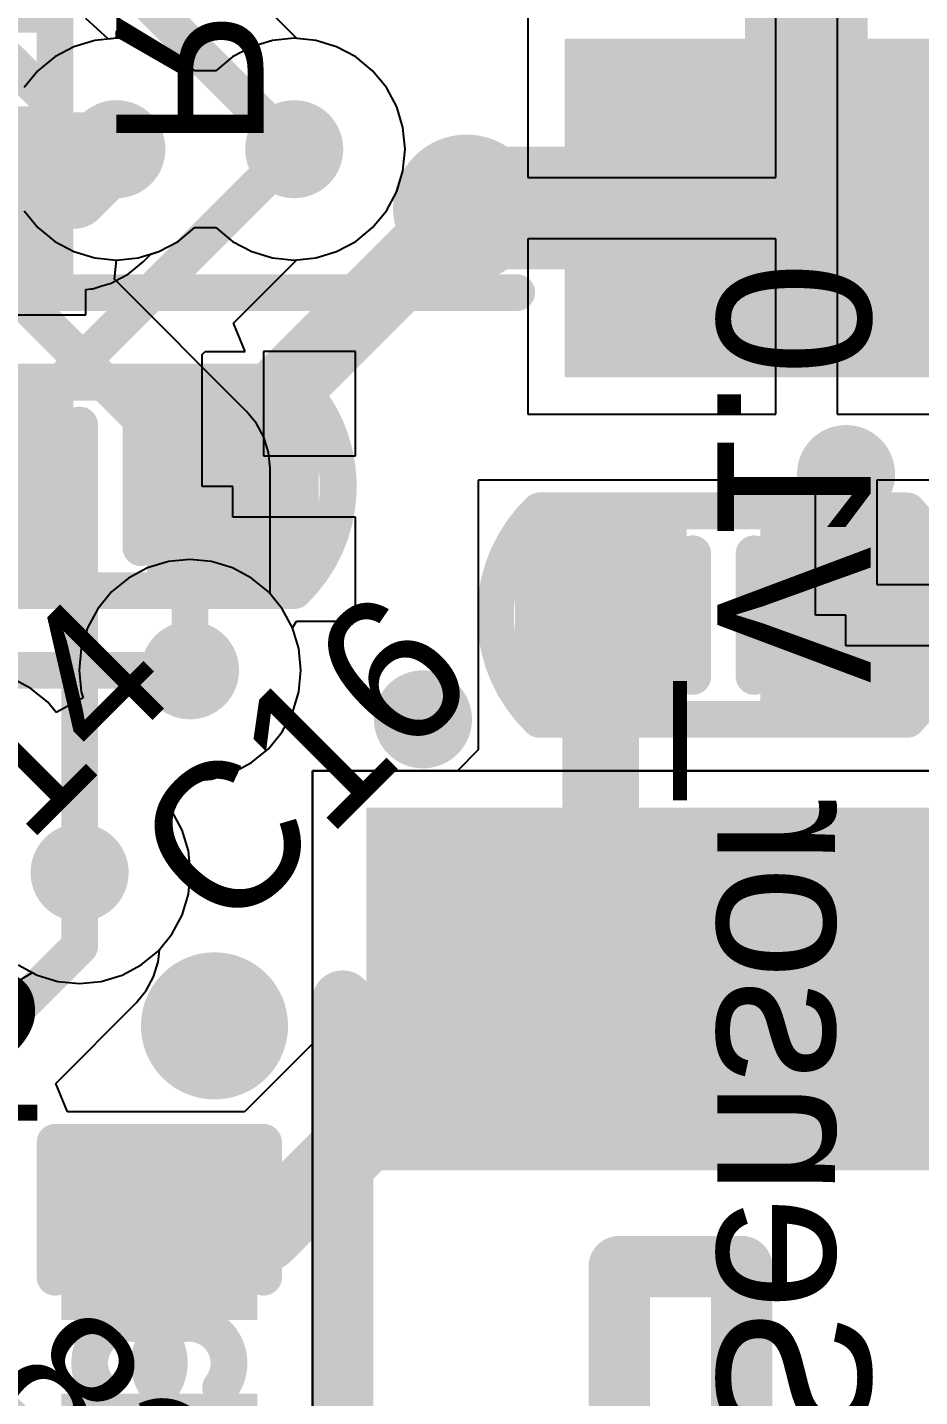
# Model space of a CAD drawing. Extents: x 122.9 to 153, y 141.4 to 165.6.
# Drawn here: x 145.6 to 149.3, y 153.17 to 158.84 of the extents above; entities that cross this region are included whole.
import ezdxf

# ---------------------------------------------------------------- set-up
doc = ezdxf.new("R2010")
doc.units = 0
doc.layers.get('0').update_dxf_attribs({"linetype": 'CONTINUOUS'})
for name, color, linetype in [('BOTTOMLAYER', 5, 'CONTINUOUS'), ('BOTTOMOVERLAY', 54, 'CONTINUOUS'), ('BOTTOMPASTE', 16, 'CONTINUOUS'), ('BOTTOMSOLDER', 6, 'CONTINUOUS'), ('MIDLAYER1', 16, 'CONTINUOUS'), ('MIDLAYER2', 76, 'CONTINUOUS'), ('MULTILAYER', 9, 'CONTINUOUS'), ('TOPLAYER', 1, 'CONTINUOUS'), ('TOPOVERLAY', 2, 'CONTINUOUS'), ('TOPPASTE', 8, 'CONTINUOUS'), ('TOPSOLDER', 216, 'CONTINUOUS')]:
    doc.layers.add(name, color=color, linetype=linetype)

# ---------------------------------------------------------------- blocks, each defined once
blk = doc.blocks.new('C0402_25')
at = {"layer": 'TOPLAYER'}
for points in [[(-0.762003, -0.304803), (-0.254003, -0.304803), (-0.762003, 0.304797), (-0.254003, 0.304797)], [(0.253997, -0.3048), (0.761997, -0.3048), (0.253997, 0.3048), (0.761997, 0.3048)]]:
    blk.add_solid(points, dxfattribs=at)
at = {"layer": 'TOPOVERLAY', "const_width": 0.1524}
for points in [[(-0.762005, -0.431797, -0.413008), (-0.762005, 0.431792)], [(0.762, 0.431803, -0.423003), (0.762, -0.431797)]]:
    blk.add_lwpolyline(points, format="xyb", dxfattribs=at)
at = {"layer": 'TOPOVERLAY', "const_width": 0.0762}
for points in [[(-0.800105, 0.431792, 1), (-0.723905, 0.431792, 1)], [(-0.8001, 0.431797, 1), (-0.7239, 0.431797, 1)], [(0.723897, 0.431795, 1), (0.800097, 0.431795, 1)], [(0.7239, 0.431803, 1), (0.8001, 0.431803, 1)], [(-0.1651, 0.253997, 1), (-0.0889, 0.253997, 1)], [(0.088903, 0.254, 1), (0.165103, 0.254, 1)], [(-0.1651, -0.254, 1), (-0.0889, -0.254, 1)], [(0.0889, -0.254005, 1), (0.1651, -0.254005, 1)], [(-0.800105, -0.431797, 1), (-0.723905, -0.431797, 1)], [(-0.8001, -0.431797, 1), (-0.7239, -0.431797, 1)], [(0.7239, -0.431797, 1), (0.8001, -0.431797, 1)], [(0.7239, -0.4318, 1), (0.8001, -0.4318, 1)]]:
    blk.add_lwpolyline(points, format="xyb", close=True, dxfattribs=at)
at = {"layer": 'TOPOVERLAY', "const_width": 0.1524}
for points in [[(-0.762, 0.431797), (0.761997, 0.431795)], [(-0.127, -0.254), (-0.127, 0.253997)], [(0.127, -0.254005), (0.127003, 0.254)], [(-0.762, -0.431797), (0.762, -0.4318)]]:
    blk.add_lwpolyline(points, dxfattribs=at)
at = {"layer": 'TOPPASTE'}
for points in [[(-0.762003, -0.304803), (-0.254003, -0.304803), (-0.762003, 0.304797), (-0.254003, 0.304797)], [(0.253997, -0.3048), (0.761997, -0.3048), (0.253997, 0.3048), (0.761997, 0.3048)]]:
    blk.add_solid(points, dxfattribs=at)
at = {"layer": 'TOPSOLDER'}
for points in [[(-0.863603, -0.406403), (-0.152403, -0.406403), (-0.863603, 0.406397), (-0.152403, 0.406397)], [(0.152397, -0.4064), (0.863597, -0.4064), (0.152397, 0.4064), (0.863597, 0.4064)]]:
    blk.add_solid(points, dxfattribs=at)
blk = doc.blocks.new('C0402_27')
at = {"layer": 'TOPLAYER'}
for points in [[(-0.761997, -0.3048), (-0.253997, -0.3048), (-0.761997, 0.3048), (-0.253997, 0.3048)], [(0.253997, -0.3048), (0.761997, -0.3048), (0.253997, 0.3048), (0.761997, 0.3048)]]:
    blk.add_solid(points, dxfattribs=at)
at = {"layer": 'TOPOVERLAY', "const_width": 0.1524}
for points in [[(-0.762005, -0.431795, -0.413008), (-0.762005, 0.431795)], [(0.761995, 0.431803, -0.423003), (0.761995, -0.431797)]]:
    blk.add_lwpolyline(points, format="xyb", dxfattribs=at)
at = {"layer": 'TOPOVERLAY', "const_width": 0.0762}
for points in [[(-0.800105, 0.431795, 1), (-0.723905, 0.431795, 1)], [(-0.800097, 0.431795, 1), (-0.723897, 0.431795, 1)], [(0.723895, 0.431803, 1), (0.800095, 0.431803, 1)], [(0.7239, 0.431795, 1), (0.8001, 0.431795, 1)], [(-0.1651, 0.254, 1), (-0.0889, 0.254, 1)], [(0.088903, 0.254, 1), (0.165103, 0.254, 1)], [(-0.1651, -0.253997, 1), (-0.0889, -0.253997, 1)], [(0.088903, -0.254, 1), (0.165103, -0.254, 1)], [(-0.800105, -0.431795, 1), (-0.723905, -0.431795, 1)], [(-0.800097, -0.431795, 1), (-0.723897, -0.431795, 1)], [(0.723895, -0.431797, 1), (0.800095, -0.431797, 1)], [(0.7239, -0.431795, 1), (0.8001, -0.431795, 1)]]:
    blk.add_lwpolyline(points, format="xyb", close=True, dxfattribs=at)
at = {"layer": 'TOPOVERLAY', "const_width": 0.1524}
for points in [[(0.762, 0.431795), (-0.761997, 0.431795)], [(-0.127, 0.254), (-0.127, -0.253997)], [(0.127003, 0.254), (0.127003, -0.254)], [(0.762, -0.431795), (-0.761997, -0.431795)]]:
    blk.add_lwpolyline(points, dxfattribs=at)
at = {"layer": 'TOPPASTE'}
for points in [[(-0.761997, -0.3048), (-0.253997, -0.3048), (-0.761997, 0.3048), (-0.253997, 0.3048)], [(0.253997, -0.3048), (0.761997, -0.3048), (0.253997, 0.3048), (0.761997, 0.3048)]]:
    blk.add_solid(points, dxfattribs=at)
at = {"layer": 'TOPSOLDER'}
for points in [[(-0.863597, -0.4064), (-0.152397, -0.4064), (-0.863597, 0.4064), (-0.152397, 0.4064)], [(0.152397, -0.4064), (0.863597, -0.4064), (0.152397, 0.4064), (0.863597, 0.4064)]]:
    blk.add_solid(points, dxfattribs=at)
blk = doc.blocks.new('C0402_28')
at = {"layer": 'TOPLAYER'}
for points in [[(-0.761995, -0.304803), (-0.253995, -0.304803), (-0.761995, 0.304797), (-0.253995, 0.304797)], [(0.253997, -0.3048), (0.761997, -0.3048), (0.253997, 0.3048), (0.761997, 0.3048)]]:
    blk.add_solid(points, dxfattribs=at)
at = {"layer": 'TOPOVERLAY', "const_width": 0.1524}
for points in [[(-0.762005, -0.431797, -0.413008), (-0.762005, 0.431792)], [(0.761995, 0.431803, -0.423003), (0.761995, -0.431797)]]:
    blk.add_lwpolyline(points, format="xyb", dxfattribs=at)
at = {"layer": 'TOPOVERLAY', "const_width": 0.0762}
for points in [[(-0.800105, 0.431792, 1), (-0.723905, 0.431792, 1)], [(-0.8001, 0.431795, 1), (-0.7239, 0.431795, 1)], [(0.723895, 0.431803, 1), (0.800095, 0.431803, 1)], [(0.7239, 0.431795, 1), (0.8001, 0.431795, 1)], [(-0.1651, 0.254, 1), (-0.0889, 0.254, 1)], [(0.088903, 0.254, 1), (0.165103, 0.254, 1)], [(-0.1651, -0.254, 1), (-0.0889, -0.254, 1)], [(0.088903, -0.254, 1), (0.165103, -0.254, 1)], [(-0.800105, -0.431797, 1), (-0.723905, -0.431797, 1)], [(-0.800103, -0.4318, 1), (-0.723903, -0.4318, 1)], [(0.723895, -0.431797, 1), (0.800095, -0.431797, 1)], [(0.7239, -0.4318, 1), (0.8001, -0.4318, 1)]]:
    blk.add_lwpolyline(points, format="xyb", close=True, dxfattribs=at)
at = {"layer": 'TOPOVERLAY', "const_width": 0.1524}
for points in [[(0.762, 0.431795), (-0.762, 0.431795)], [(-0.127, -0.254), (-0.127, 0.254)], [(0.127003, -0.254), (0.127003, 0.254)], [(0.762, -0.4318), (-0.762003, -0.4318)]]:
    blk.add_lwpolyline(points, dxfattribs=at)
at = {"layer": 'TOPPASTE'}
for points in [[(-0.761995, -0.304803), (-0.253995, -0.304803), (-0.761995, 0.304797), (-0.253995, 0.304797)], [(0.253997, -0.3048), (0.761997, -0.3048), (0.253997, 0.3048), (0.761997, 0.3048)]]:
    blk.add_solid(points, dxfattribs=at)
at = {"layer": 'TOPSOLDER'}
for points in [[(-0.863595, -0.406403), (-0.152395, -0.406403), (-0.863595, 0.406397), (-0.152395, 0.406397)], [(0.152397, -0.4064), (0.863597, -0.4064), (0.152397, 0.4064), (0.863597, 0.4064)]]:
    blk.add_solid(points, dxfattribs=at)
blk = doc.blocks.new('L0402_37')
at = {"layer": 'TOPLAYER'}
for points in [[(-0.761997, -0.3048), (-0.253997, -0.3048), (-0.761997, 0.3048), (-0.253997, 0.3048)], [(0.253995, -0.3048), (0.761995, -0.3048), (0.253995, 0.3048), (0.761995, 0.3048)]]:
    blk.add_solid(points, dxfattribs=at)
at = {"layer": 'TOPOVERLAY', "const_width": 0.1524}
for points in [[(-0.330197, 0.431797), (-0.889, 0.431797)], [(-0.889, -0.4318), (-0.889, 0.431797)], [(0.889, 0.431797), (0.330197, 0.431797)], [(0.889, -0.4318), (0.889, 0.431797)], [(-0.889, -0.4318), (-0.330197, -0.431797)], [(0.889, -0.4318), (0.330197, -0.431797)]]:
    blk.add_lwpolyline(points, dxfattribs=at)
at = {"layer": 'TOPOVERLAY', "const_width": 0.0762}
for points in [[(-0.9271, 0.431797, 1), (-0.8509, 0.431797, 1)], [(-0.9271, 0.431797, 1), (-0.8509, 0.431797, 1)], [(-0.368297, 0.431797, 1), (-0.292097, 0.431797, 1)], [(0.292097, 0.431797, 1), (0.368297, 0.431797, 1)], [(0.8509, 0.431797, 1), (0.9271, 0.431797, 1)], [(0.8509, 0.431797, 1), (0.9271, 0.431797, 1)], [(0.0889, 0.254003, 1), (0.1651, 0.254003, 1)], [(0.0889, 0.006881, 1), (0.1651, 0.006881, 1)], [(0.0889, -0.006881, 1), (0.1651, -0.006881, 1)], [(0.0889, -0.254003, 1), (0.1651, -0.254003, 1)], [(-0.9271, -0.4318, 1), (-0.8509, -0.4318, 1)], [(-0.9271, -0.4318, 1), (-0.8509, -0.4318, 1)], [(-0.368297, -0.431797, 1), (-0.292097, -0.431797, 1)], [(0.292097, -0.431797, 1), (0.368297, -0.431797, 1)], [(0.8509, -0.4318, 1), (0.9271, -0.4318, 1)], [(0.8509, -0.4318, 1), (0.9271, -0.4318, 1)]]:
    blk.add_lwpolyline(points, format="xyb", close=True, dxfattribs=at)
at = {"layer": 'TOPOVERLAY', "const_width": 0.1524}
for points in [[(0.127, -0.006881, -2.04157), (0.127, 0.254003)], [(0.127, -0.254003, -2.04157), (0.127, 0.006881)]]:
    blk.add_lwpolyline(points, format="xyb", dxfattribs=at)
at = {"layer": 'TOPPASTE'}
for points in [[(-0.761997, -0.3048), (-0.253997, -0.3048), (-0.761997, 0.3048), (-0.253997, 0.3048)], [(0.253995, -0.3048), (0.761995, -0.3048), (0.253995, 0.3048), (0.761995, 0.3048)]]:
    blk.add_solid(points, dxfattribs=at)
at = {"layer": 'TOPSOLDER'}
for points in [[(-0.863597, -0.4064), (-0.152397, -0.4064), (-0.863597, 0.4064), (-0.152397, 0.4064)], [(0.152395, -0.4064), (0.863595, -0.4064), (0.152395, 0.4064), (0.863595, 0.4064)]]:
    blk.add_solid(points, dxfattribs=at)
blk = doc.blocks.new('R0402_B_39')
at = {"layer": 'BOTTOMLAYER'}
for points in [[(-0.762, -0.304803), (-0.254, -0.304803), (-0.762, 0.304797), (-0.254, 0.304797)], [(0.254, -0.304803), (0.762, -0.304803), (0.254, 0.304797), (0.762, 0.304797)]]:
    blk.add_solid(points, dxfattribs=at)
at = {"layer": 'BOTTOMOVERLAY', "const_width": 0.1524}
for points in [[(-0.888997, -0.431795), (-0.889, 0.431797)], [(0.889, 0.431797), (-0.889, 0.431797)], [(-0.0762, 0.203197), (0.1524, 0.431797)], [(0.888997, -0.431795), (0.889, 0.431797)], [(0.127, -0.000003), (-0.0762, 0.203197)], [(-0.0762, -0.203203), (0.127, -0.000003)], [(0.152397, -0.4318), (-0.0762, -0.203203)], [(0.888997, -0.431795), (-0.888997, -0.431795)]]:
    blk.add_lwpolyline(points, dxfattribs=at)
at = {"layer": 'BOTTOMOVERLAY', "const_width": 0.0762}
for points in [[(-0.9271, 0.431797, 1), (-0.8509, 0.431797, 1)], [(-0.9271, 0.431797, 1), (-0.8509, 0.431797, 1)], [(0.1143, 0.431797, 1), (0.1905, 0.431797, 1)], [(0.8509, 0.431797, 1), (0.9271, 0.431797, 1)], [(0.8509, 0.431797, 1), (0.9271, 0.431797, 1)], [(-0.1143, 0.203197, 1), (-0.0381, 0.203197, 1)], [(-0.1143, 0.203197, 1), (-0.0381, 0.203197, 1)], [(0.0889, -0.000003, 1), (0.1651, -0.000003, 1)], [(0.0889, -0.000003, 1), (0.1651, -0.000003, 1)], [(-0.1143, -0.203203, 1), (-0.0381, -0.203203, 1)], [(-0.1143, -0.203203, 1), (-0.0381, -0.203203, 1)], [(-0.927097, -0.431795, 1), (-0.850897, -0.431795, 1)], [(-0.927097, -0.431795, 1), (-0.850897, -0.431795, 1)], [(0.114297, -0.4318, 1), (0.190497, -0.4318, 1)], [(0.850897, -0.431795, 1), (0.927097, -0.431795, 1)], [(0.850897, -0.431795, 1), (0.927097, -0.431795, 1)]]:
    blk.add_lwpolyline(points, format="xyb", close=True, dxfattribs=at)
at = {"layer": 'BOTTOMPASTE'}
for points in [[(-0.762, -0.304803), (-0.254, -0.304803), (-0.762, 0.304797), (-0.254, 0.304797)], [(0.254, -0.304803), (0.762, -0.304803), (0.254, 0.304797), (0.762, 0.304797)]]:
    blk.add_solid(points, dxfattribs=at)
at = {"layer": 'BOTTOMSOLDER'}
for points in [[(-0.8636, -0.406403), (-0.1524, -0.406403), (-0.8636, 0.406397), (-0.1524, 0.406397)], [(0.1524, -0.406403), (0.8636, -0.406403), (0.1524, 0.406397), (0.8636, 0.406397)]]:
    blk.add_solid(points, dxfattribs=at)
blk = doc.blocks.new('ANT_6_2MM_47')
at = {"layer": 'TOPLAYER'}
blk.add_solid([(-3.799995, -1.2), (-2.499998, -1.2), (-3.799995, 1.2), (-2.499998, 1.2)], dxfattribs=at)
at = {"layer": 'TOPOVERLAY', "const_width": 0.254}
for points in [[(-2.000001, -0.254), (-2.000001, 0.254)], [(-1.27, 0.254), (-2.000001, 0.254)], [(-1.27, -0.254), (-2.000001, -0.254)], [(3.100001, -1.4), (-3.099996, -1.4)]]:
    blk.add_lwpolyline(points, dxfattribs=at)
at = {"layer": 'TOPOVERLAY', "const_width": 0.127}
for points in [[(-2.063501, 0.254, 1), (-1.936501, 0.254, 1)], [(-2.063501, 0.254, 1), (-1.936501, 0.254, 1)], [(-2.063501, -0.254, 1), (-1.936501, -0.254, 1)], [(-2.063501, -0.254, 1), (-1.936501, -0.254, 1)], [(-3.163496, -1.4, 1), (-3.036496, -1.4, 1)]]:
    blk.add_lwpolyline(points, format="xyb", close=True, dxfattribs=at)
at = {"layer": 'TOPPASTE'}
blk.add_solid([(-3.799995, -1.2), (-2.499998, -1.2), (-3.799995, 1.2), (-2.499998, 1.2)], dxfattribs=at)
at = {"layer": 'TOPSOLDER'}
blk.add_solid([(-3.901595, -1.3016), (-2.398398, -1.3016), (-3.901595, 1.3016), (-2.398398, 1.3016)], dxfattribs=at)
blk = doc.blocks.new('SIP2PL_1MM_SMT_50')
at = {"layer": 'TOPLAYER'}
for points in [[(-2.399998, 1.100003), (-1.2, 1.100003), (-2.399998, 2.899999), (-1.2, 2.899999)], [(1.2, 1.100003), (2.399998, 1.100003), (1.2, 2.899999), (2.399998, 2.899999)], [(-0.799998, -2.649997), (-0.2, -2.649997), (-0.799998, -1.099998), (-0.2, -1.099998)], [(0.200002, -2.65), (0.800001, -2.65), (0.200002, -1.1), (0.800001, -1.1)]]:
    blk.add_solid(points, dxfattribs=at)
at = {"layer": 'TOPOVERLAY', "const_width": 0.1524}
for points in [[(0.900001, 2.899999), (-0.900001, 2.899999)], [(-2.150001, -1.599999), (-2.150001, 0.800003)], [(2.150001, -1.599999), (2.150001, 0.800003)], [(-1.1, -1.599999), (-2.150001, -1.599999)], [(2.150001, -1.599999), (1.1, -1.599999)]]:
    blk.add_lwpolyline(points, dxfattribs=at)
at = {"layer": 'TOPOVERLAY'}
for points, const_width in [([(-0.938101, 2.899999, 1), (-0.861901, 2.899999, 1)], 0.0762), ([(0.861901, 2.899999, 1), (0.938101, 2.899999, 1)], 0.0762), ([(-2.188101, 0.800003, 1), (-2.111901, 0.800003, 1)], 0.0762), ([(2.111901, 0.800003, 1), (2.188101, 0.800003, 1)], 0.0762), ([(-2.188101, -1.599999, 1), (-2.111901, -1.599999, 1)], 0.0762), ([(-2.188101, -1.599999, 1), (-2.111901, -1.599999, 1)], 0.0762), ([(-1.1381, -1.599999, 1), (-1.0619, -1.599999, 1)], 0.0762), ([(1.0619, -1.599999, 1), (1.1381, -1.599999, 1)], 0.0762), ([(2.111901, -1.599999, 1), (2.188101, -1.599999, 1)], 0.0762), ([(2.111901, -1.599999, 1), (2.188101, -1.599999, 1)], 0.0762), ([(2.0828, -2.3114, 1), (1.282802, -2.3114, 1)], 0.2), ([(1.232802, -2.3114, 1), (1.332801, -2.3114, 1)], 0.1), ([(2.0328, -2.3114, 1), (2.1328, -2.3114, 1)], 0.1)]:
    blk.add_lwpolyline(points, format="xyb", close=True, dxfattribs=dict(at, const_width=const_width))
at = {"layer": 'TOPPASTE'}
for points in [[(-2.399998, 1.100003), (-1.2, 1.100003), (-2.399998, 2.899999), (-1.2, 2.899999)], [(1.2, 1.100003), (2.399998, 1.100003), (1.2, 2.899999), (2.399998, 2.899999)], [(-0.799998, -2.649997), (-0.2, -2.649997), (-0.799998, -1.099998), (-0.2, -1.099998)], [(0.200002, -2.65), (0.800001, -2.65), (0.200002, -1.1), (0.800001, -1.1)]]:
    blk.add_solid(points, dxfattribs=at)
at = {"layer": 'TOPSOLDER'}
for points in [[(-2.501598, 0.998403), (-1.0984, 0.998403), (-2.501598, 3.001599), (-1.0984, 3.001599)], [(1.0984, 0.998403), (2.501598, 0.998403), (1.0984, 3.001599), (2.501598, 3.001599)], [(-0.901598, -2.751597), (-0.0984, -2.751597), (-0.901598, -0.998398), (-0.0984, -0.998398)], [(0.098402, -2.7516), (0.901601, -2.7516), (0.098402, -0.9984), (0.901601, -0.9984)]]:
    blk.add_solid(points, dxfattribs=at)

msp = doc.modelspace()

# ---------------------------------------------------------------- linework, layer by layer
at = {"layer": 'BOTTOMLAYER'}
for p, q in [((145.9349, 158.790373), (145.840798, 158.875664)), ((145.967801, 158.793614), (145.9349, 158.790373)), ((146.057427, 158.784788), (145.967801, 158.793614)), ((146.143609, 158.758644), (146.057427, 158.784788)), ((146.614774, 158.784788), (146.528592, 158.758644)), ((146.704401, 158.793614), (146.614774, 158.784788)), ((146.794027, 158.784788), (146.704401, 158.793614)), ((146.880209, 158.758644), (146.794027, 158.784788)), ((146.223038, 158.71619), (146.143609, 158.758644)), ((146.528592, 158.758644), (146.449164, 158.71619)), ((146.959637, 158.71619), (146.880209, 158.758644)), ((146.292651, 158.659055), (146.223038, 158.71619)), ((146.449164, 158.71619), (146.37955, 158.659055)), ((147.029254, 158.659055), (146.959637, 158.71619)), ((146.37955, 158.659055), (146.292651, 158.659055)), ((147.086389, 158.589439), (147.029254, 158.659055)), ((147.128842, 158.510011), (147.086389, 158.589439)), ((147.154986, 158.423828), (147.128842, 158.510011)), ((147.163813, 158.334202), (147.154986, 158.423828)), ((147.154986, 158.244576), (147.163813, 158.334202)), ((147.128842, 158.158393), (147.154986, 158.244576)), ((147.086389, 158.078965), (147.128842, 158.158393)), ((147.029254, 158.009349), (147.086389, 158.078965)), ((146.223038, 157.952214), (146.292651, 158.009349)), ((146.292651, 158.009349), (146.37955, 158.009349)), ((146.37955, 158.009349), (146.449164, 157.952214)), ((146.959637, 157.952214), (147.029254, 158.009349)), ((146.143609, 157.90976), (146.223038, 157.952214)), ((146.449164, 157.952214), (146.528592, 157.90976)), ((146.880209, 157.90976), (146.959637, 157.952214)), ((146.078758, 157.867645), (146.110973, 157.899859)), ((146.110973, 157.899859), (146.143609, 157.90976)), ((146.528592, 157.90976), (146.614774, 157.883616)), ((146.614774, 157.883616), (146.704401, 157.87479)), ((146.704401, 157.87479), (146.794027, 157.883616)), ((146.794027, 157.883616), (146.880209, 157.90976)), ((146.016878, 157.816857), (146.078758, 157.867645)), ((145.86967, 157.755882), (145.907973, 157.767503)), ((145.907973, 157.767503), (145.946277, 157.779121)), ((145.946277, 157.779121), (145.981575, 157.797988)), ((145.981575, 157.797988), (146.016878, 157.816857)), ((145.840798, 157.75304), (145.862528, 157.755179)), ((145.840798, 157.648402), (145.840798, 157.75304)), ((145.862528, 157.755179), (145.86967, 157.755882)), ((144.748601, 157.648402), (145.840798, 157.648402)), ((146.272601, 156.634614), (146.182974, 156.625788)), ((146.362227, 156.625788), (146.272601, 156.634614)), ((146.096792, 156.599644), (146.017364, 156.55719)), ((146.182974, 156.625788), (146.096792, 156.599644)), ((146.448409, 156.599644), (146.362227, 156.625788)), ((146.527838, 156.55719), (146.448409, 156.599644)), ((146.017364, 156.55719), (145.947747, 156.500055)), ((146.597454, 156.500055), (146.527838, 156.55719)), ((145.947747, 156.500055), (145.890612, 156.430439)), ((146.654589, 156.430439), (146.597454, 156.500055)), ((145.890612, 156.430439), (145.848159, 156.351011)), ((146.697042, 156.351011), (146.654589, 156.430439)), ((145.848159, 156.351011), (145.822015, 156.264828)), ((146.723186, 156.264828), (146.697042, 156.351011)), ((145.822015, 156.264828), (145.813188, 156.175202)), ((146.732013, 156.175202), (146.723186, 156.264828)), ((145.813188, 156.175202), (145.822015, 156.085576)), ((146.723186, 156.085576), (146.732013, 156.175202)), ((145.613438, 156.09999), (145.534009, 156.142444)), ((145.683054, 156.042855), (145.613438, 156.09999)), ((145.829569, 156.060673), (145.717565, 156.000806)), ((145.822015, 156.085576), (145.829569, 156.060673)), ((146.697042, 155.999393), (146.723186, 156.085576)), ((145.717565, 156.000806), (145.683054, 156.042855)), ((146.654589, 155.919965), (146.697042, 155.999393)), ((146.597454, 155.850349), (146.654589, 155.919965)), ((146.527838, 155.793214), (146.597454, 155.850349)), ((146.448409, 155.75076), (146.527838, 155.793214)), ((146.272601, 155.71579), (146.362227, 155.724616)), ((146.362227, 155.724616), (146.448409, 155.75076)), ((149.694204, 155.758797), (146.780601, 155.758797)), ((146.780601, 155.758797), (146.780601, 147.9218)), ((146.18573, 155.606443), (146.245598, 155.718449)), ((146.245598, 155.718449), (146.272601, 155.71579)), ((146.197389, 155.592239), (146.18573, 155.606443)), ((146.239842, 155.512811), (146.197389, 155.592239)), ((146.265986, 155.426628), (146.239842, 155.512811)), ((146.274813, 155.337002), (146.265986, 155.426628)), ((146.265986, 155.247376), (146.274813, 155.337002)), ((146.239842, 155.161193), (146.265986, 155.247376)), ((146.197389, 155.081765), (146.239842, 155.161193)), ((146.140254, 155.012149), (146.197389, 155.081765)), ((146.070638, 154.955014), (146.140254, 155.012149)), ((145.991209, 154.91256), (146.070638, 154.955014)), ((145.510598, 154.857991), (145.619531, 154.923284)), ((145.619531, 154.923284), (145.639592, 154.91256)), ((145.639592, 154.91256), (145.725774, 154.886416)), ((145.725774, 154.886416), (145.815401, 154.87759)), ((145.815401, 154.87759), (145.905027, 154.886416)), ((145.905027, 154.886416), (145.991209, 154.91256))]:
    msp.add_line(p, q, dxfattribs=at)
for points, const_width in [([(145.866201, 158.334202, 1), (146.069401, 158.334202, 1)], 0.2032), ([(146.602801, 158.334202, 1), (146.806001, 158.334202, 1)], 0.2032), ([(145.891601, 158.334202, 1), (146.044001, 158.334202, 1)], 0.1524), ([(147.2662, 158.090004, 1), (147.571, 158.090004, 1)], 0.3048), ([(145.713801, 158.156402, 1), (145.866201, 158.156402, 1)], 0.1524), ([(145.713801, 158.156402, 1), (145.866201, 158.156402, 1)], 0.1524), ([(148.888801, 156.988002, 1), (149.092001, 156.988002, 1)], 0.2032), ([(146.171001, 156.175202, 1), (146.374201, 156.175202, 1)], 0.2032), ([(147.136201, 155.972002, 1), (147.339401, 155.972002, 1)], 0.2032), ([(145.713801, 155.337002, 1), (145.917001, 155.337002, 1)], 0.2032), ([(146.221801, 154.702002, 1), (146.526601, 154.702002, 1)], 0.3048)]:
    msp.add_lwpolyline(points, format="xyb", close=True, dxfattribs=dict(at, const_width=const_width))
at = {"layer": 'BOTTOMLAYER', "const_width": 0.3048}
for points in [[(145.790001, 158.156402), (145.967801, 158.334202)], [(145.281998, 158.156402), (145.790001, 158.156402)]]:
    msp.add_lwpolyline(points, dxfattribs=at)
at = {"layer": 'MIDLAYER1'}
for p, q in [((145.878174, 158.784788), (145.791992, 158.758644)), ((145.967801, 158.793614), (145.878174, 158.784788)), ((146.057427, 158.784788), (145.967801, 158.793614)), ((146.143609, 158.758644), (146.057427, 158.784788)), ((146.614774, 158.784788), (146.528592, 158.758644)), ((146.704401, 158.793614), (146.614774, 158.784788)), ((146.794027, 158.784788), (146.704401, 158.793614)), ((146.880209, 158.758644), (146.794027, 158.784788)), ((145.791992, 158.758644), (145.712564, 158.71619)), ((146.223038, 158.71619), (146.143609, 158.758644)), ((146.528592, 158.758644), (146.449164, 158.71619)), ((146.959637, 158.71619), (146.880209, 158.758644)), ((145.712564, 158.71619), (145.642947, 158.659055)), ((146.292651, 158.659055), (146.223038, 158.71619)), ((146.449164, 158.71619), (146.37955, 158.659055)), ((147.029254, 158.659055), (146.959637, 158.71619)), ((145.642947, 158.659055), (145.585812, 158.589439)), ((146.37955, 158.659055), (146.292651, 158.659055)), ((147.086389, 158.589439), (147.029254, 158.659055)), ((147.128842, 158.510011), (147.086389, 158.589439)), ((147.154986, 158.423828), (147.128842, 158.510011)), ((147.163813, 158.334202), (147.154986, 158.423828)), ((147.154986, 158.244576), (147.163813, 158.334202)), ((147.128842, 158.158393), (147.154986, 158.244576)), ((147.086389, 158.078965), (147.128842, 158.158393)), ((145.585812, 158.078965), (145.642947, 158.009349)), ((147.029254, 158.009349), (147.086389, 158.078965)), ((145.642947, 158.009349), (145.712564, 157.952214)), ((146.223038, 157.952214), (146.292651, 158.009349)), ((146.292651, 158.009349), (146.37955, 158.009349)), ((146.37955, 158.009349), (146.449164, 157.952214)), ((146.959637, 157.952214), (147.029254, 158.009349)), ((145.712564, 157.952214), (145.791992, 157.90976)), ((146.143609, 157.90976), (146.223038, 157.952214)), ((146.449164, 157.952214), (146.528592, 157.90976)), ((146.880209, 157.90976), (146.959637, 157.952214)), ((145.791992, 157.90976), (145.878174, 157.883616)), ((145.878174, 157.883616), (145.967801, 157.87479)), ((145.967801, 157.87479), (146.057427, 157.883616)), ((146.057427, 157.883616), (146.143609, 157.90976)), ((146.528592, 157.90976), (146.614774, 157.883616)), ((146.614774, 157.883616), (146.704401, 157.87479)), ((146.704401, 157.87479), (146.794027, 157.883616)), ((146.794027, 157.883616), (146.880209, 157.90976)), ((146.272601, 156.634614), (146.182974, 156.625788)), ((146.362227, 156.625788), (146.272601, 156.634614)), ((146.096792, 156.599644), (146.017364, 156.55719)), ((146.182974, 156.625788), (146.096792, 156.599644)), ((146.448409, 156.599644), (146.362227, 156.625788)), ((146.527838, 156.55719), (146.448409, 156.599644)), ((146.017364, 156.55719), (145.947747, 156.500055)), ((146.597454, 156.500055), (146.527838, 156.55719)), ((145.947747, 156.500055), (145.890612, 156.430439)), ((146.654589, 156.430439), (146.597454, 156.500055)), ((145.890612, 156.430439), (145.848159, 156.351011)), ((146.697042, 156.351011), (146.654589, 156.430439)), ((145.848159, 156.351011), (145.822015, 156.264828)), ((146.723186, 156.264828), (146.697042, 156.351011)), ((145.822015, 156.264828), (145.813188, 156.175202)), ((146.732013, 156.175202), (146.723186, 156.264828)), ((145.813188, 156.175202), (145.822015, 156.085576)), ((146.723186, 156.085576), (146.732013, 156.175202)), ((145.613438, 156.09999), (145.534009, 156.142444)), ((145.683054, 156.042855), (145.613438, 156.09999)), ((145.829569, 156.060673), (145.717565, 156.000806)), ((145.822015, 156.085576), (145.829569, 156.060673)), ((146.697042, 155.999393), (146.723186, 156.085576)), ((145.717565, 156.000806), (145.683054, 156.042855)), ((146.654589, 155.919965), (146.697042, 155.999393)), ((146.597454, 155.850349), (146.654589, 155.919965)), ((146.527838, 155.793214), (146.597454, 155.850349)), ((146.448409, 155.75076), (146.527838, 155.793214)), ((146.272601, 155.71579), (146.362227, 155.724616)), ((146.362227, 155.724616), (146.448409, 155.75076)), ((149.694204, 155.758797), (146.780601, 155.758797)), ((146.780601, 155.758797), (146.780601, 147.9218)), ((146.18573, 155.606443), (146.245598, 155.718449)), ((146.245598, 155.718449), (146.272601, 155.71579)), ((146.197389, 155.592239), (146.18573, 155.606443)), ((146.239842, 155.512811), (146.197389, 155.592239)), ((146.265986, 155.426628), (146.239842, 155.512811)), ((146.274813, 155.337002), (146.265986, 155.426628)), ((146.265986, 155.247376), (146.274813, 155.337002)), ((146.239842, 155.161193), (146.265986, 155.247376)), ((146.197389, 155.081765), (146.239842, 155.161193)), ((146.140254, 155.012149), (146.197389, 155.081765)), ((146.070638, 154.955014), (146.140254, 155.012149)), ((145.560164, 154.955014), (145.639592, 154.91256)), ((145.991209, 154.91256), (146.070638, 154.955014)), ((145.639592, 154.91256), (145.725774, 154.886416)), ((145.725774, 154.886416), (145.815401, 154.87759)), ((145.815401, 154.87759), (145.905027, 154.886416)), ((145.905027, 154.886416), (145.991209, 154.91256))]:
    msp.add_line(p, q, dxfattribs=at)
for points, const_width in [([(145.866201, 158.334202, 1), (146.069401, 158.334202, 1)], 0.2032), ([(146.602801, 158.334202, 1), (146.806001, 158.334202, 1)], 0.2032), ([(147.2662, 158.090004, 1), (147.571, 158.090004, 1)], 0.3048), ([(148.888801, 156.988002, 1), (149.092001, 156.988002, 1)], 0.2032), ([(146.171001, 156.175202, 1), (146.374201, 156.175202, 1)], 0.2032), ([(147.136201, 155.972002, 1), (147.339401, 155.972002, 1)], 0.2032), ([(145.713801, 155.337002, 1), (145.917001, 155.337002, 1)], 0.2032), ([(146.221801, 154.702002, 1), (146.526601, 154.702002, 1)], 0.3048)]:
    msp.add_lwpolyline(points, format="xyb", close=True, dxfattribs=dict(at, const_width=const_width))
at = {"layer": 'MIDLAYER2'}
for p, q in [((146.715292, 158.792542), (144.399018, 161.108819)), ((146.794027, 158.784788), (146.715292, 158.792542)), ((146.880209, 158.758644), (146.794027, 158.784788)), ((146.959637, 158.71619), (146.880209, 158.758644)), ((147.029254, 158.659055), (146.959637, 158.71619)), ((147.086389, 158.589439), (147.029254, 158.659055)), ((147.128842, 158.510011), (147.086389, 158.589439)), ((147.154986, 158.423828), (147.128842, 158.510011)), ((147.163813, 158.334202), (147.154986, 158.423828)), ((147.154986, 158.244576), (147.163813, 158.334202)), ((147.128842, 158.158393), (147.154986, 158.244576)), ((147.086389, 158.078965), (147.128842, 158.158393)), ((147.029254, 158.009349), (147.086389, 158.078965)), ((146.223038, 157.952214), (146.292651, 158.009349)), ((146.292651, 158.009349), (146.37955, 158.009349)), ((146.37955, 158.009349), (146.449164, 157.952214)), ((146.959637, 157.952214), (147.029254, 158.009349)), ((146.143609, 157.90976), (146.223038, 157.952214)), ((146.449164, 157.952214), (146.528592, 157.90976)), ((146.880209, 157.90976), (146.959637, 157.952214)), ((145.95997, 157.795267), (145.967803, 157.87479)), ((145.967803, 157.87479), (146.057427, 157.883616)), ((146.057427, 157.883616), (146.143609, 157.90976)), ((146.528592, 157.90976), (146.614774, 157.883616)), ((146.614774, 157.883616), (146.704401, 157.87479)), ((146.704401, 157.87479), (146.794027, 157.883616)), ((146.794027, 157.883616), (146.880209, 157.90976)), ((146.507218, 157.248019), (145.95997, 157.795267)), ((146.54848, 157.19774), (146.507218, 157.248019)), ((146.579143, 157.140374), (146.54848, 157.19774)), ((146.598023, 157.078131), (146.579143, 157.140374)), ((146.604401, 157.013402), (146.598023, 157.078131)), ((146.604398, 157.013377), (146.604401, 157.013402)), ((146.604398, 156.491595), (146.604398, 157.013377)), ((146.654589, 156.430439), (146.604398, 156.491595)), ((146.697042, 156.351011), (146.654589, 156.430439)), ((146.723186, 156.264828), (146.697042, 156.351011)), ((146.732013, 156.175202), (146.723186, 156.264828)), ((146.723186, 156.085576), (146.732013, 156.175202)), ((146.697042, 155.999393), (146.723186, 156.085576)), ((146.654589, 155.919965), (146.697042, 155.999393)), ((146.597454, 155.850349), (146.654589, 155.919965)), ((146.527838, 155.793214), (146.597454, 155.850349)), ((146.448409, 155.75076), (146.527838, 155.793214)), ((146.272601, 155.71579), (146.362227, 155.724616)), ((146.362227, 155.724616), (146.448409, 155.75076)), ((149.694204, 155.758797), (146.780601, 155.758797)), ((146.780601, 155.758797), (146.780601, 147.9218)), ((146.18573, 155.606443), (146.245598, 155.718449)), ((146.245598, 155.718449), (146.272601, 155.71579)), ((146.197389, 155.592239), (146.18573, 155.606443)), ((146.239842, 155.512811), (146.197389, 155.592239)), ((146.265986, 155.426628), (146.239842, 155.512811)), ((146.274813, 155.337002), (146.265986, 155.426628)), ((146.265986, 155.247376), (146.274813, 155.337002)), ((146.239842, 155.161193), (146.265986, 155.247376)), ((146.197389, 155.081765), (146.239842, 155.161193)), ((146.140254, 155.012149), (146.197389, 155.081765)), ((146.070638, 154.955014), (146.140254, 155.012149)), ((145.560164, 154.955014), (145.639592, 154.91256)), ((145.991209, 154.91256), (146.070638, 154.955014)), ((145.639592, 154.91256), (145.725774, 154.886416)), ((145.725774, 154.886416), (145.815401, 154.87759)), ((145.815401, 154.87759), (145.905027, 154.886416)), ((145.905027, 154.886416), (145.991209, 154.91256))]:
    msp.add_line(p, q, dxfattribs=at)
at = {"layer": 'MIDLAYER2', "const_width": 0.1524}
for points in [[(144.164401, 160.874202), (146.704401, 158.334202)], [(142.742001, 160.544002), (146.272601, 157.013402)], [(142.513401, 160.213802), (145.815401, 156.911802)], [(146.272601, 156.175202), (146.272601, 157.013402)], [(145.815401, 155.337002), (145.815401, 156.911802)]]:
    msp.add_lwpolyline(points, dxfattribs=at)
at = {"layer": 'MIDLAYER2'}
for points, const_width in [([(145.866201, 158.334202, 1), (146.069401, 158.334202, 1)], 0.2032), ([(146.602801, 158.334202, 1), (146.806001, 158.334202, 1)], 0.2032), ([(146.666301, 158.334202, 1), (146.742501, 158.334202, 1)], 0.0762), ([(147.2662, 158.090004, 1), (147.571, 158.090004, 1)], 0.3048), ([(148.888801, 156.988002, 1), (149.092001, 156.988002, 1)], 0.2032), ([(146.234501, 157.013402, 1), (146.310701, 157.013402, 1)], 0.0762), ([(146.234501, 157.013402, 1), (146.310701, 157.013402, 1)], 0.0762), ([(145.777301, 156.911802, 1), (145.853501, 156.911802, 1)], 0.0762), ([(145.777301, 156.911802, 1), (145.853501, 156.911802, 1)], 0.0762), ([(146.171001, 156.175202, 1), (146.374201, 156.175202, 1)], 0.2032), ([(146.234501, 156.175202, 1), (146.310701, 156.175202, 1)], 0.0762), ([(147.136201, 155.972002, 1), (147.339401, 155.972002, 1)], 0.2032), ([(145.713801, 155.337002, 1), (145.917001, 155.337002, 1)], 0.2032), ([(145.777301, 155.337002, 1), (145.853501, 155.337002, 1)], 0.0762), ([(146.221801, 154.702002, 1), (146.526601, 154.702002, 1)], 0.3048)]:
    msp.add_lwpolyline(points, format="xyb", close=True, dxfattribs=dict(at, const_width=const_width))
at = {"layer": 'MULTILAYER'}
for p, q in [((146.780601, 147.831302), (146.780601, 155.758797)), ((146.780601, 155.758797), (149.777801, 155.758797))]:
    msp.add_line(p, q, dxfattribs=at)
for points, const_width in [([(145.866201, 158.334202, 1), (146.069401, 158.334202, 1)], 0.2032), ([(146.602801, 158.334202, 1), (146.806001, 158.334202, 1)], 0.2032), ([(147.2662, 158.090004, 1), (147.571, 158.090004, 1)], 0.3048), ([(148.888801, 156.988002, 1), (149.092001, 156.988002, 1)], 0.2032), ([(146.171001, 156.175202, 1), (146.374201, 156.175202, 1)], 0.2032), ([(147.136201, 155.972002, 1), (147.339401, 155.972002, 1)], 0.2032), ([(145.713801, 155.337002, 1), (145.917001, 155.337002, 1)], 0.2032), ([(146.221801, 154.702002, 1), (146.526601, 154.702002, 1)], 0.3048)]:
    msp.add_lwpolyline(points, format="xyb", close=True, dxfattribs=dict(at, const_width=const_width))
at = {"layer": 'TOPLAYER'}
for p, q in [((145.98, 158.836002), (145.98, 159.836002)), ((147.672003, 158.944003), (147.672003, 158.217004)), ((148.699002, 158.217004), (148.699002, 158.944003)), ((148.953002, 158.944003), (148.953002, 158.08975)), ((145.967803, 158.823802), (145.980003, 158.836002)), ((145.967803, 158.793614), (145.967803, 158.823802)), ((146.057427, 158.784788), (145.967803, 158.793614)), ((145.980003, 158.836002), (145.98, 158.836002)), ((146.143609, 158.758644), (146.057427, 158.784788)), ((146.614774, 158.784788), (146.528592, 158.758644)), ((146.704401, 158.793614), (146.614774, 158.784788)), ((146.794027, 158.784788), (146.704401, 158.793614)), ((146.880209, 158.758644), (146.794027, 158.784788)), ((146.223038, 158.71619), (146.143609, 158.758644)), ((146.528592, 158.758644), (146.449164, 158.71619)), ((146.959637, 158.71619), (146.880209, 158.758644)), ((146.292651, 158.659055), (146.223038, 158.71619)), ((146.449164, 158.71619), (146.37955, 158.659055)), ((147.029254, 158.659055), (146.959637, 158.71619)), ((146.37955, 158.659055), (146.292651, 158.659055)), ((147.086389, 158.589439), (147.029254, 158.659055)), ((147.128842, 158.510011), (147.086389, 158.589439)), ((147.154986, 158.423828), (147.128842, 158.510011)), ((147.163813, 158.334202), (147.154986, 158.423828)), ((147.154986, 158.244576), (147.163813, 158.334202)), ((147.128842, 158.158393), (147.154986, 158.244576)), ((147.672003, 158.217004), (148.699002, 158.217004)), ((147.086389, 158.078965), (147.128842, 158.158393)), ((147.029254, 158.009349), (147.086389, 158.078965)), ((148.953002, 158.08975), (148.953002, 157.236005)), ((146.959637, 157.952214), (147.029254, 158.009349)), ((146.880209, 157.90976), (146.959637, 157.952214)), ((148.699002, 157.963004), (147.672003, 157.963004)), ((147.672003, 157.963004), (147.672003, 157.236005)), ((148.699002, 157.236005), (148.699002, 157.963004)), ((146.452765, 157.613332), (146.715295, 157.875862)), ((146.715295, 157.875862), (146.794027, 157.883616)), ((146.794027, 157.883616), (146.880209, 157.90976)), ((146.501345, 157.49605), (146.452765, 157.613332)), ((146.323395, 157.483891), (146.335554, 157.49605)), ((146.323395, 156.936945), (146.323395, 157.483891)), ((146.335554, 157.49605), (146.501345, 157.49605)), ((146.958395, 157.495999), (146.577395, 157.495999)), ((146.577395, 157.495999), (146.577395, 157.064199)), ((146.958395, 157.064199), (146.958395, 157.495999)), ((147.672003, 157.236005), (148.699002, 157.236005)), ((148.953002, 157.236005), (149.694204, 157.236005)), ((146.577395, 157.064199), (146.958395, 157.064199)), ((146.450141, 156.936945), (146.323395, 156.936945)), ((146.450141, 156.810199), (146.450141, 156.936945)), ((148.863398, 156.962602), (147.466403, 156.962602)), ((147.466403, 156.962602), (147.466403, 155.845005)), ((148.863398, 156.403548), (148.863398, 156.962602)), ((149.498398, 156.962602), (149.117398, 156.962602)), ((149.117398, 156.962602), (149.117398, 156.530802)), ((146.958395, 156.810199), (146.450141, 156.810199)), ((146.958395, 156.378399), (146.958395, 156.810199)), ((149.117398, 156.530802), (149.498398, 156.530802)), ((148.990144, 156.403548), (148.863398, 156.403548)), ((148.990144, 156.276802), (148.990144, 156.403548)), ((146.697042, 156.351008), (146.713461, 156.378399)), ((146.723186, 156.264828), (146.697042, 156.351008)), ((146.713461, 156.378399), (146.958395, 156.378399)), ((146.732013, 156.175202), (146.723186, 156.264828)), ((149.498398, 156.276802), (148.990144, 156.276802)), ((146.723186, 156.085576), (146.732013, 156.175202)), ((146.697042, 155.999393), (146.723186, 156.085576)), ((146.654589, 155.919965), (146.697042, 155.999393)), ((146.597454, 155.850349), (146.654589, 155.919965)), ((146.527838, 155.793214), (146.597454, 155.850349)), ((147.466403, 155.845007), (147.380193, 155.758797)), ((147.466403, 155.845005), (147.466403, 155.845007)), ((147.466403, 155.845005), (147.466403, 155.845005)), ((146.448409, 155.75076), (146.527838, 155.793214)), ((146.272601, 155.71579), (146.362227, 155.724616)), ((146.362227, 155.724616), (146.448409, 155.75076)), ((147.380193, 155.758797), (146.780601, 155.758797)), ((146.780601, 155.758797), (146.780601, 154.628144)), ((146.18573, 155.606443), (146.245598, 155.718449)), ((146.245598, 155.718449), (146.272601, 155.71579)), ((146.197389, 155.592239), (146.18573, 155.606443)), ((146.239842, 155.512811), (146.197389, 155.592239)), ((146.265986, 155.426628), (146.239842, 155.512811)), ((146.274813, 155.337002), (146.265986, 155.426628)), ((146.265986, 155.247376), (146.274813, 155.337002)), ((146.239842, 155.161193), (146.265986, 155.247376)), ((146.197389, 155.081765), (146.239842, 155.161193)), ((146.1459, 155.01903), (146.197389, 155.081765)), ((146.140823, 154.967473), (146.142903, 154.988598)), ((146.142903, 154.988598), (146.1459, 155.01903)), ((146.12194, 154.905227), (146.140823, 154.967473)), ((146.09128, 154.847864), (146.12194, 154.905227)), ((146.050018, 154.797585), (146.09128, 154.847864)), ((146.09128, 154.847864), (146.091283, 154.847861)), ((146.091283, 154.847861), (146.09128, 154.847864)), ((145.716165, 154.463732), (146.050018, 154.797585)), ((146.780601, 154.628144), (146.498856, 154.346399)), ((145.764768, 154.346399), (145.716165, 154.463732)), ((146.498856, 154.346399), (145.764768, 154.346399))]:
    msp.add_line(p, q, dxfattribs=at)
for points, const_width in [([(148.826002, 158.090004), (148.826002, 159.146403)], 0.508), ([(143.757998, 158.334202), (145.967801, 158.334202)], 0.3048), ([(145.434395, 157.064197), (146.704401, 158.334202)], 0.1524), ([(147.415601, 158.093006), (147.4186, 158.090004)], 0.508), ([(147.4186, 158.090004), (148.826002, 158.090004)], 0.508), ([(146.450395, 157.127801), (147.415598, 158.093004)], 0.3048), ([(146.450395, 156.937199), (146.450395, 157.127801)], 0.3048), ([(148.990398, 156.987999), (148.990401, 156.988002)], 0.3048), ([(148.990398, 156.403802), (148.990398, 156.987999)], 0.3048), ([(149.117401, 156.403802), (149.523801, 156.810202)], 0.3048), ([(147.974403, 155.007196), (147.974403, 156.403802)], 0.3175), ([(148.990398, 156.403802), (149.117401, 156.403802)], 0.3048), ([(145.063172, 156.175202), (146.272601, 156.175202)], 0.1524), ([(145.815401, 155.032202), (145.815401, 155.337002)], 0.1524), ([(147.974403, 155.007196), (148.050601, 154.930998)], 0.3175), ([(145.092798, 154.3096), (145.815401, 155.032202)], 0.1524), ([(146.577398, 153.838399), (147.669997, 154.930998)], 0.3175), ([(147.669997, 154.930998), (148.050601, 154.930998)], 0.3175), ([(148.050601, 154.930998), (148.355401, 154.930998)], 0.3175), ([(146.145601, 153.838399), (146.577398, 153.838399)], 0.3175)]:
    msp.add_lwpolyline(points, dxfattribs=dict(at, const_width=const_width))
for points, const_width in [([(145.866201, 158.334202, 1), (146.069401, 158.334202, 1)], 0.2032), ([(146.602801, 158.334202, 1), (146.806001, 158.334202, 1)], 0.2032), ([(145.891601, 158.334202, 1), (146.044001, 158.334202, 1)], 0.1524), ([(146.666301, 158.334202, 1), (146.742501, 158.334202, 1)], 0.0762), ([(147.2662, 158.090004, 1), (147.571, 158.090004, 1)], 0.3048), ([(147.288601, 158.093006, 1), (147.542601, 158.093006, 1)], 0.254), ([(147.2916, 158.090004, 1), (147.5456, 158.090004, 1)], 0.254), ([(147.2916, 158.090004, 1), (147.5456, 158.090004, 1)], 0.254), ([(148.699002, 158.090004, 1), (148.953002, 158.090004, 1)], 0.254), ([(148.699002, 158.090004, 1), (148.953002, 158.090004, 1)], 0.254), ([(147.339398, 158.093004, 1), (147.491798, 158.093004, 1)], 0.1524), ([(146.374195, 157.127801, 1), (146.526595, 157.127801, 1)], 0.1524), ([(146.374195, 157.127801, 1), (146.526595, 157.127801, 1)], 0.1524), ([(148.888801, 156.988002, 1), (149.092001, 156.988002, 1)], 0.2032), ([(148.914198, 156.987999, 1), (149.066598, 156.987999, 1)], 0.1524), ([(148.914198, 156.987999, 1), (149.066598, 156.987999, 1)], 0.1524), ([(148.914201, 156.988002, 1), (149.066601, 156.988002, 1)], 0.1524), ([(146.374195, 156.937199, 1), (146.526595, 156.937199, 1)], 0.1524), ([(147.895028, 156.403802, 1), (148.053778, 156.403802, 1)], 0.15875), ([(148.914198, 156.403802, 1), (149.066598, 156.403802, 1)], 0.1524), ([(148.914198, 156.403802, 1), (149.066598, 156.403802, 1)], 0.1524), ([(149.041201, 156.403802, 1), (149.193601, 156.403802, 1)], 0.1524), ([(149.041201, 156.403802, 1), (149.193601, 156.403802, 1)], 0.1524), ([(146.171001, 156.175202, 1), (146.374201, 156.175202, 1)], 0.2032), ([(146.234501, 156.175202, 1), (146.310701, 156.175202, 1)], 0.0762), ([(147.136201, 155.972002, 1), (147.339401, 155.972002, 1)], 0.2032), ([(145.713801, 155.337002, 1), (145.917001, 155.337002, 1)], 0.2032), ([(145.777301, 155.337002, 1), (145.853501, 155.337002, 1)], 0.0762), ([(147.895028, 155.007196, 1), (148.053778, 155.007196, 1)], 0.15875), ([(147.895028, 155.007196, 1), (148.053778, 155.007196, 1)], 0.15875), ([(145.777301, 155.032202, 1), (145.853501, 155.032202, 1)], 0.0762), ([(145.777301, 155.032202, 1), (145.853501, 155.032202, 1)], 0.0762), ([(147.590622, 154.930998, 1), (147.749372, 154.930998, 1)], 0.15875), ([(147.590622, 154.930998, 1), (147.749372, 154.930998, 1)], 0.15875), ([(147.971226, 154.930998, 1), (148.129976, 154.930998, 1)], 0.15875), ([(147.971226, 154.930998, 1), (148.129976, 154.930998, 1)], 0.15875), ([(147.971226, 154.930998, 1), (148.129976, 154.930998, 1)], 0.15875), ([(148.276026, 154.930998, 1), (148.434776, 154.930998, 1)], 0.15875), ([(146.221801, 154.702002, 1), (146.526601, 154.702002, 1)], 0.3048), ([(146.066226, 153.838399, 1), (146.224976, 153.838399, 1)], 0.15875), ([(146.498023, 153.838399, 1), (146.656773, 153.838399, 1)], 0.15875), ([(146.498023, 153.838399, 1), (146.656773, 153.838399, 1)], 0.15875)]:
    msp.add_lwpolyline(points, format="xyb", close=True, dxfattribs=dict(at, const_width=const_width))

# ---------------------------------------------------------------- block references
for name, p, rotation in [('SIP2PL_1MM_SMT_50', (146.826, 159.890003), 270), ('R0402_B_39', (145.282001, 158.664402), 270), ('C0402_27', (148.482401, 156.403802), 180), ('ANT_6_2MM_47', (148.304601, 151.704802), 270), ('L0402_37', (146.145601, 153.330402), 270), ('C0402_28', (145.104201, 152.314402), 270)]:
    msp.add_blockref(name, p, dxfattribs=dict(rotation=rotation))
msp.add_blockref('C0402_25', (145.942398, 156.937199))

# ---------------------------------------------------------------- texts
at = {"layer": 'BOTTOMOVERLAY', "text_generation_flag": 2}
for s, height, rotation, p in [('R8', 0.6096, 270, (145.967801, 158.334202)), ('Pressure_Sensor_V1.0', 0.635, 270, (148.457001, 149.088602)), ('C8', 0.6096, 315, (146.120201, 152.416002))]:
    msp.add_text(s, height=height, rotation=rotation, dxfattribs=at).set_placement(p)
at = {"layer": 'TOPOVERLAY'}
for s, rotation, p in [('C16', 45, (146.425001, 155.057602)), ('C14', 45, (145.180401, 155.032202)), ('L2', 360, (144.774001, 154.3096))]:
    msp.add_text(s, height=0.6096, rotation=rotation, dxfattribs=at).set_placement(p)

doc.saveas('drawing.dxf')
